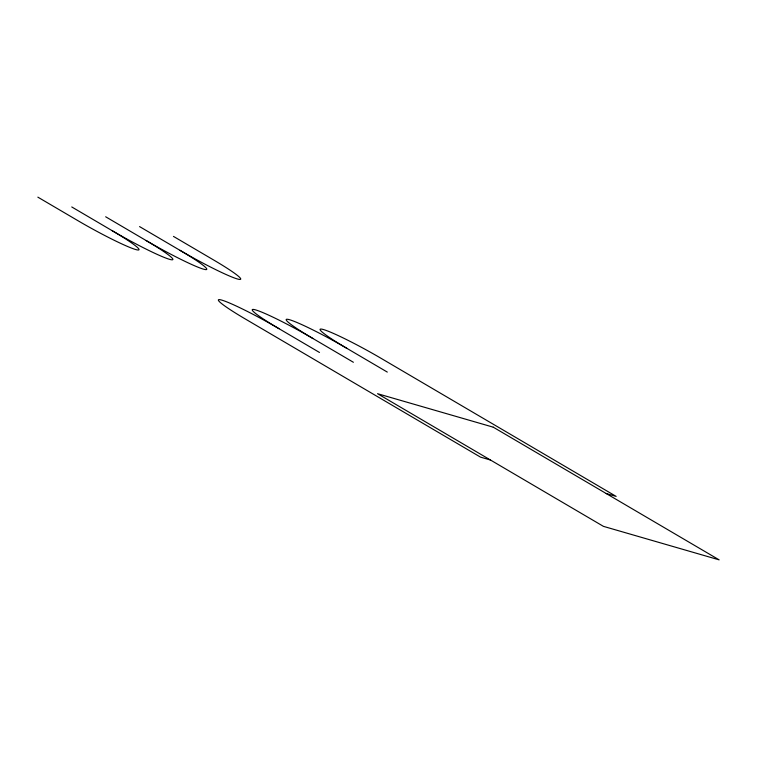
<?xml version="1.0" encoding="UTF-8"?>
<svg xmlns="http://www.w3.org/2000/svg" width="757" height="757" viewBox="0 0 757 757"><rect width="100%" height="100%" fill="white"/><g stroke="black" fill="none" stroke-linecap="round" stroke-linejoin="round"><path stroke-width="1.14" d="M490.479 460.019L480.534 457.143L245.192 318.915A49.886 4.088 28.7 0 1 221.754 300.103A49.886 4.088 28.7 0 1 279.096 328.737L319.482 352.459M606.206 493.526L616.151 496.403L380.809 358.175A49.886 4.088 28.7 0 0 323.466 329.55A49.886 4.088 28.7 0 0 346.905 348.362L387.3 372.084M173.467 236.402L213.862 260.124A49.886 4.088 28.7 0 1 237.301 278.945A49.886 4.088 28.7 0 1 179.958 250.312L139.562 226.589M105.658 216.776L146.054 240.499A49.886 4.088 28.7 0 0 203.396 269.123A49.886 4.088 28.7 0 0 179.958 250.312M279.096 328.737A49.886 4.088 28.7 0 1 255.658 309.916A49.886 4.088 28.7 0 1 313.001 338.549L353.387 362.272M71.754 206.954L112.15 230.677A49.886 4.088 28.7 0 0 169.492 259.31A49.886 4.088 28.7 0 0 146.054 240.499M37.85 197.142L78.245 220.864A49.886 4.088 28.7 0 0 135.588 249.498A49.886 4.088 28.7 0 0 112.15 230.677M313.001 338.549A49.886 4.088 28.7 0 1 289.562 319.738A49.886 4.088 28.7 0 1 346.905 348.362M493.261 427.185L377.535 393.687L603.424 526.352L719.15 559.858L493.261 427.185"/></g></svg>
